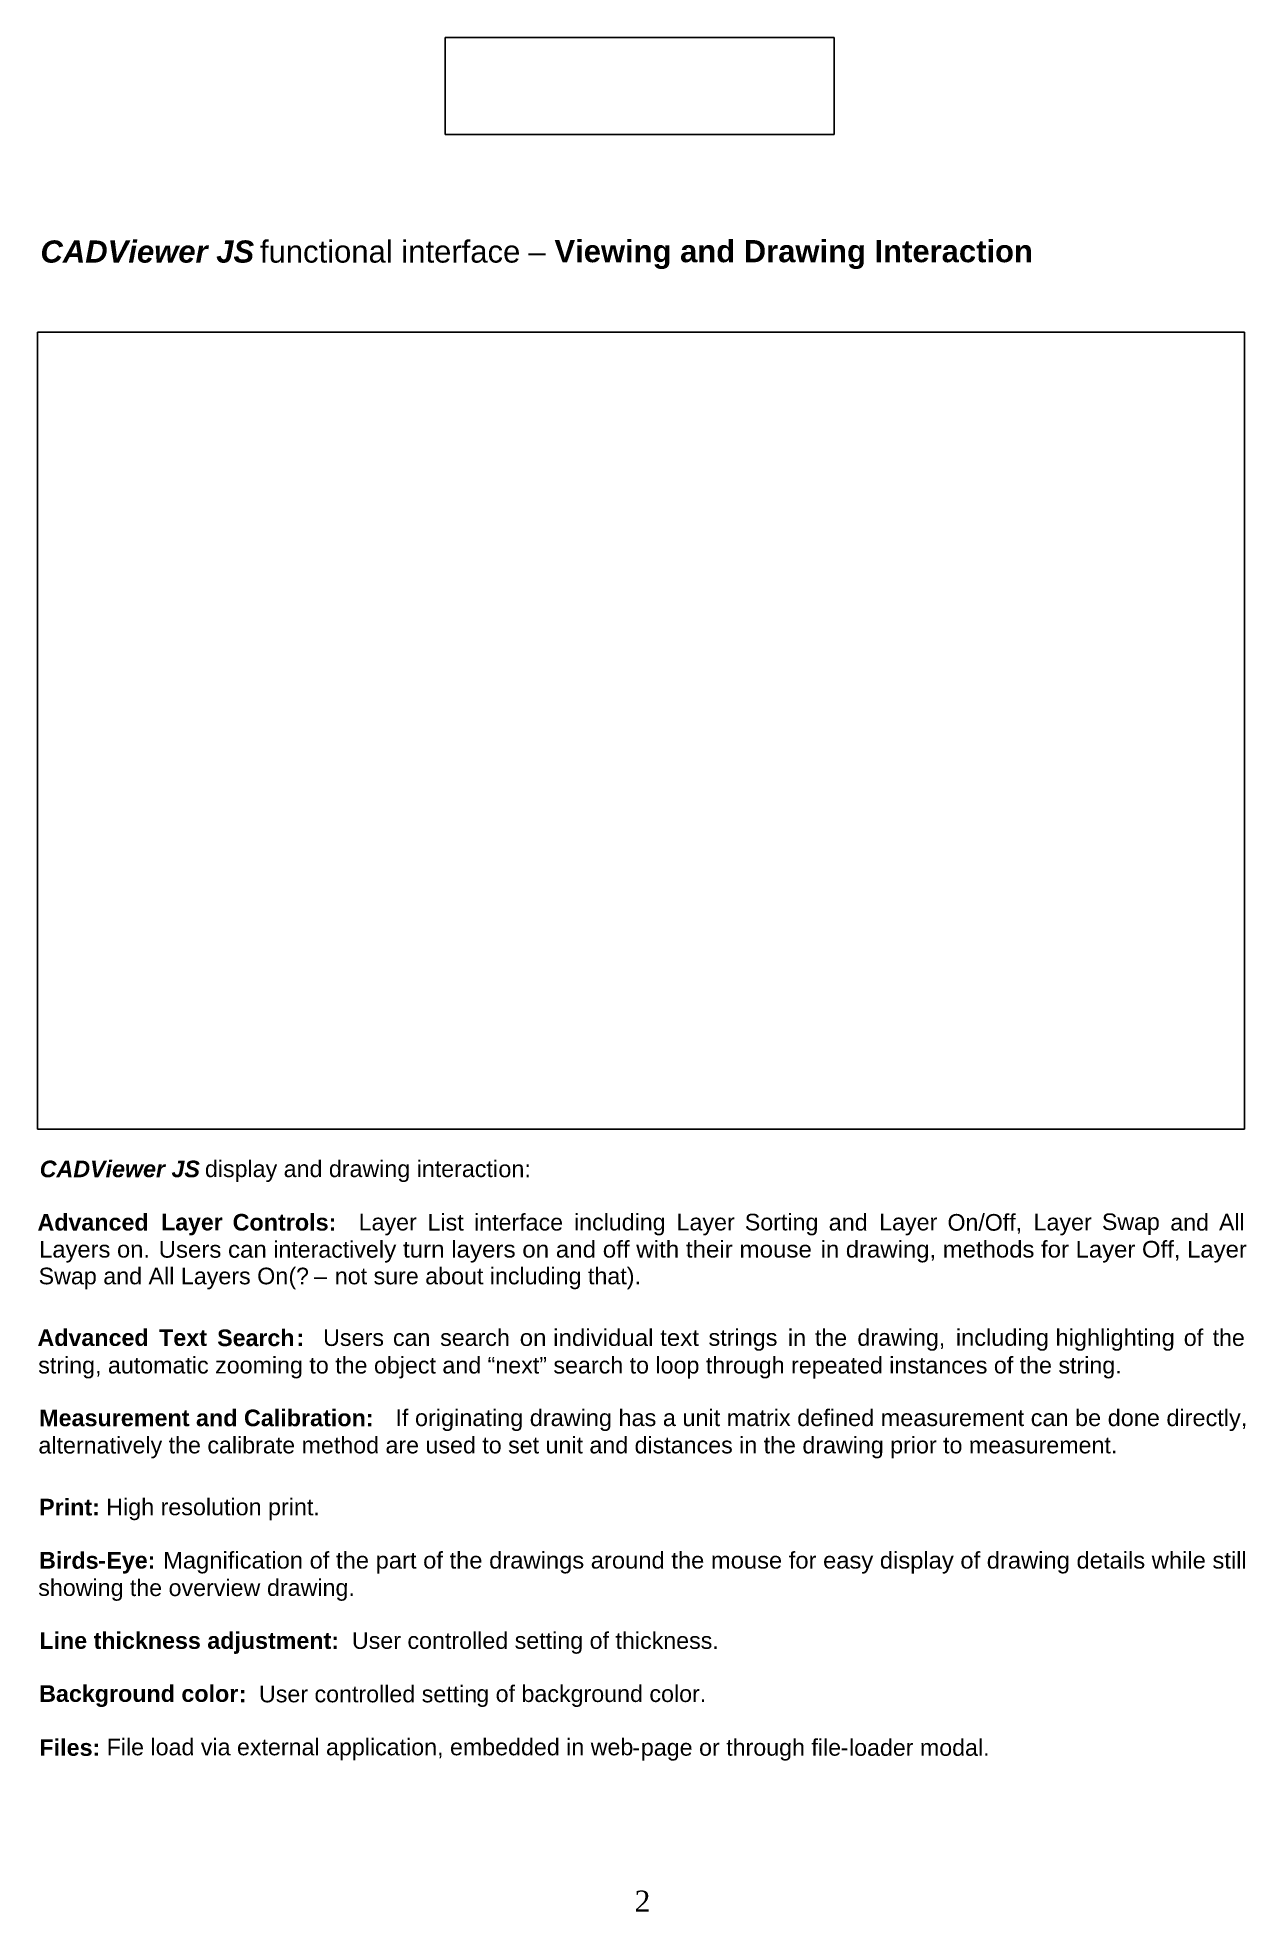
# Model space of a CAD drawing. Header units: inches. Extents: x 1 to 7.5, y 0.5 to 10.6.
import ezdxf

# ---------------------------------------------------------------- set-up
doc = ezdxf.new("R2010")
doc.units = ezdxf.units.IN
doc.header["$MEASUREMENT"] = 0
doc.layers.add('PDF_Images', color=7, linetype='Continuous')
doc.layers.add('PDF_Text', color=7, linetype='Continuous', true_color=0x5f5f5f)
doc.styles.add('PDF Arial', font='arial.ttf')
doc.styles.add('PDF Arial Bold', font='arialbd.ttf')
doc.styles.add('PDF Arial Bold Italic', font='arialbi.ttf')
doc.styles.add('PDF Times New Roman', font='times.ttf')
picture_1 = doc.add_image_def('image1.png', size_in_pixel=(1225, 809))
picture_2 = doc.add_image_def('image2.png', size_in_pixel=(201, 50))

msp = doc.modelspace()

# ---------------------------------------------------------------- texts
at = {"layer": 'PDF_Text', "attachment_point": 7}
for s, insert, char_height, style in [('\\W1.001213;CADViewer JS', (1.016, 9.413), 0.1193, 'PDF Arial Bold Italic'), ('\\W1.001723;functional interface', (2.197, 9.413), 0.1193, 'PDF Arial'), ('\\W1.000148;Viewing and Drawing Interaction', (3.782, 9.38), 0.1193, 'PDF Arial Bold'), ('\\W1.005102;–', (3.642, 9.415), 0.1193, 'PDF Arial'), ('\\W1.000772;CADViewer JS', (1.012, 4.491), 0.08948, 'PDF Arial Bold Italic'), ('\\W1.000036;display and drawing interacti', (1.901, 4.466), 0.08948, 'PDF Arial'), ('\\W1.006932;on:', (3.48, 4.491), 0.08948, 'PDF Arial'), ('\\W1.001238;Advanced', (1, 4.204), 0.08948, 'PDF Arial Bold'), ('\\W0.990465;Layer', (1.666, 4.179), 0.08948, 'PDF Arial Bold'), ('\\W1.005436;Controls:', (2.05, 4.204), 0.08948, 'PDF Arial Bold'), ('\\W1.001608;Layer', (2.728, 4.179), 0.08948, 'PDF Arial'), ('\\W1.000458;List', (3.099, 4.204), 0.08948, 'PDF Arial'), ('\\W1.000146;interface', (3.349, 4.204), 0.08948, 'PDF Arial'), ('\\W0.999017;including', (3.887, 4.179), 0.08948, 'PDF Arial'), ('\\W1.001606;Layer', (4.439, 4.179), 0.08948, 'PDF Arial'), ('\\W1.000773;Sorting', (4.806, 4.179), 0.08948, 'PDF Arial'), ('\\W1.004756;and', (5.258, 4.204), 0.08948, 'PDF Arial'), ('\\W1.001606;Layer', (5.529, 4.179), 0.08948, 'PDF Arial'), ('\\W0.995835;On/Off,', (5.897, 4.188), 0.08948, 'PDF Arial'), ('\\W1.001609;Layer', (6.36, 4.179), 0.08948, 'PDF Arial'), ('\\W0.995921;Swap', (6.728, 4.181), 0.08948, 'PDF Arial'), ('\\W0.997057;and', (7.096, 4.204), 0.08948, 'PDF Arial'), ('\\W0.993492;All', (7.358, 4.206), 0.08948, 'PDF Arial'), ('\\W1.021819;Layers on.', (1.009, 4.033), 0.08948, 'PDF Arial'), ('\\W1.033924;Users can i', (1.652, 4.058), 0.08948, 'PDF Arial'), ('\\W0.995425;nteractive', (2.297, 4.058), 0.08948, 'PDF Arial'), ('\\W1.038408;ly turn layers on and off with their mouse', (2.837, 4.033), 0.08948, 'PDF Arial'), ('\\W1.028648;in drawing, methods for Layer Off, Layer', (5.214, 4.033), 0.08948, 'PDF Arial'), ('\\W1.001597;Swap and All Layers On', (1.006, 3.889), 0.08948, 'PDF Arial'), ('\\W0.984476;(?', (2.351, 3.889), 0.08948, 'PDF Arial'), ('\\W1.005102;–', (2.488, 3.916), 0.08948, 'PDF Arial'), ('\\W1.000382;not sure about including that).', (2.6, 3.889), 0.08948, 'PDF Arial'), ('\\W1.001238;Advanced', (1, 3.583), 0.08948, 'PDF Arial Bold'), ('\\W1.005085;Text', (1.654, 3.583), 0.08948, 'PDF Arial Bold'), ('\\W0.998222;Search', (1.967, 3.582), 0.08948, 'PDF Arial Bold'), ('\\W0.998323;:', (2.393, 3.584), 0.08948, 'PDF Arial Bold'), ('\\W1.003629;Users', (2.537, 3.583), 0.08948, 'PDF Arial'), ('\\W0.998493;can', (2.913, 3.583), 0.08948, 'PDF Arial'), ('\\W0.998528;search', (3.167, 3.583), 0.08948, 'PDF Arial'), ('\\W1.035766;on individual text', (3.595, 3.583), 0.08948, 'PDF Arial'), ('\\W1.007085;strings', (4.611, 3.558), 0.08948, 'PDF Arial'), ('\\W1.007487;in', (5.038, 3.584), 0.08948, 'PDF Arial'), ('\\W0.995545;the', (5.184, 3.583), 0.08948, 'PDF Arial'), ('\\W1.000885;drawing,', (5.412, 3.558), 0.08948, 'PDF Arial'), ('\\W1.014969;including highlighting', (5.942, 3.558), 0.08948, 'PDF Arial'), ('\\W1.004374;of', (7.168, 3.583), 0.08948, 'PDF Arial'), ('\\W0.994796;the', (7.324, 3.583), 0.08948, 'PDF Arial'), ('\\W1.000208;string, automatic zooming to the object and “next” search to loop through repeated instances of the string.', (1.004, 3.409), 0.089478, 'PDF Arial'), ('\\W1.004344;Measurement and Calibration:', (1.009, 3.151), 0.08948, 'PDF Arial Bold'), ('\\W1.010450;If originating drawing has a unit matrix defined measurement can be done directly,', (2.926, 3.126), 0.08948, 'PDF Arial'), ('\\W1.002375;alternati', (1.005, 3.004), 0.08948, 'PDF Arial'), ('\\W0.999675;vely the calibrate method are used to set unit and distances in the drawing prior to measurement.', (1.449, 2.979), 0.089478, 'PDF Arial'), ('\\W1.001031;Print:', (1.009, 2.671), 0.08948, 'PDF Arial Bold'), ('\\W1.002571;High resolution print.', (1.37, 2.646), 0.08948, 'PDF Arial'), ('\\W0.997889;Bi', (1.009, 2.386), 0.08948, 'PDF Arial Bold'), ('\\W1.001155;rds', (1.134, 2.384), 0.08948, 'PDF Arial Bold'), ('\\W0.998766;-', (1.327, 2.386), 0.08948, 'PDF Arial Bold'), ('\\W0.997133;Eye:', (1.371, 2.359), 0.08948, 'PDF Arial Bold'), ('\\W1.022344;Magnification of the part of the drawings around the mouse for easy display of drawing details while still', (1.676, 2.359), 0.089478, 'PDF Arial'), ('\\W1.001919;showing', (1.004, 2.212), 0.08948, 'PDF Arial'), ('\\W1.000426;the overview', (1.497, 2.237), 0.08948, 'PDF Arial'), ('\\W1.000833;drawing.', (2.235, 2.212), 0.08948, 'PDF Arial'), ('\\W1.000822;Line thickness adjustment:', (1.01, 1.927), 0.08948, 'PDF Arial Bold'), ('\\W1.000686;User controlled setting of thickness.', (2.692, 1.927), 0.08948, 'PDF Arial'), ('\\W1.002034;Background color', (1.009, 1.641), 0.08948, 'PDF Arial Bold'), ('\\W0.998323;:', (2.084, 1.667), 0.08948, 'PDF Arial Bold'), ('\\W1.000297;User controlled settin', (2.192, 1.665), 0.08948, 'PDF Arial'), ('\\W1.000823;g of background color.', (3.361, 1.641), 0.08948, 'PDF Arial'), ('\\W1.005257;Files:', (1.01, 1.377), 0.08948, 'PDF Arial Bold'), ('\\W0.999794;File load via external application, embedded in web', (1.372, 1.354), 0.08948, 'PDF Arial'), ('\\W1.000575;-', (4.201, 1.379), 0.08948, 'PDF Arial'), ('\\W1.000547;page or through file', (4.247, 1.352), 0.08948, 'PDF Arial'), ('\\W1.000575;-', (5.322, 1.379), 0.08948, 'PDF Arial'), ('\\W0.998526;loader modal.', (5.367, 1.377), 0.08948, 'PDF Arial')]:
    msp.add_mtext(s, dxfattribs=dict(at, insert=insert, char_height=char_height, style=style))
at = {"layer": 'PDF_Text', "color": 7, "insert": (4.213, 0.54), "char_height": 0.11287, "attachment_point": 7, "style": 'PDF Times New Roman'}
msp.add_mtext('\\W0.999430;2', dxfattribs=at)

# ---------------------------------------------------------------- pictures from other files: only their frames are drawn
at = {"layer": 'PDF_Images'}
image = msp.add_image(picture_2, insert=(3.193, 10.105), size_in_units=(2.094, 0.522), dxfattribs=at)
image.dxf.flags = 15
image = msp.add_image(picture_1, insert=(1, 4.751), size_in_units=(6.495, 4.29), dxfattribs=at)
image.dxf.flags = 15

doc.saveas('drawing.dxf')
